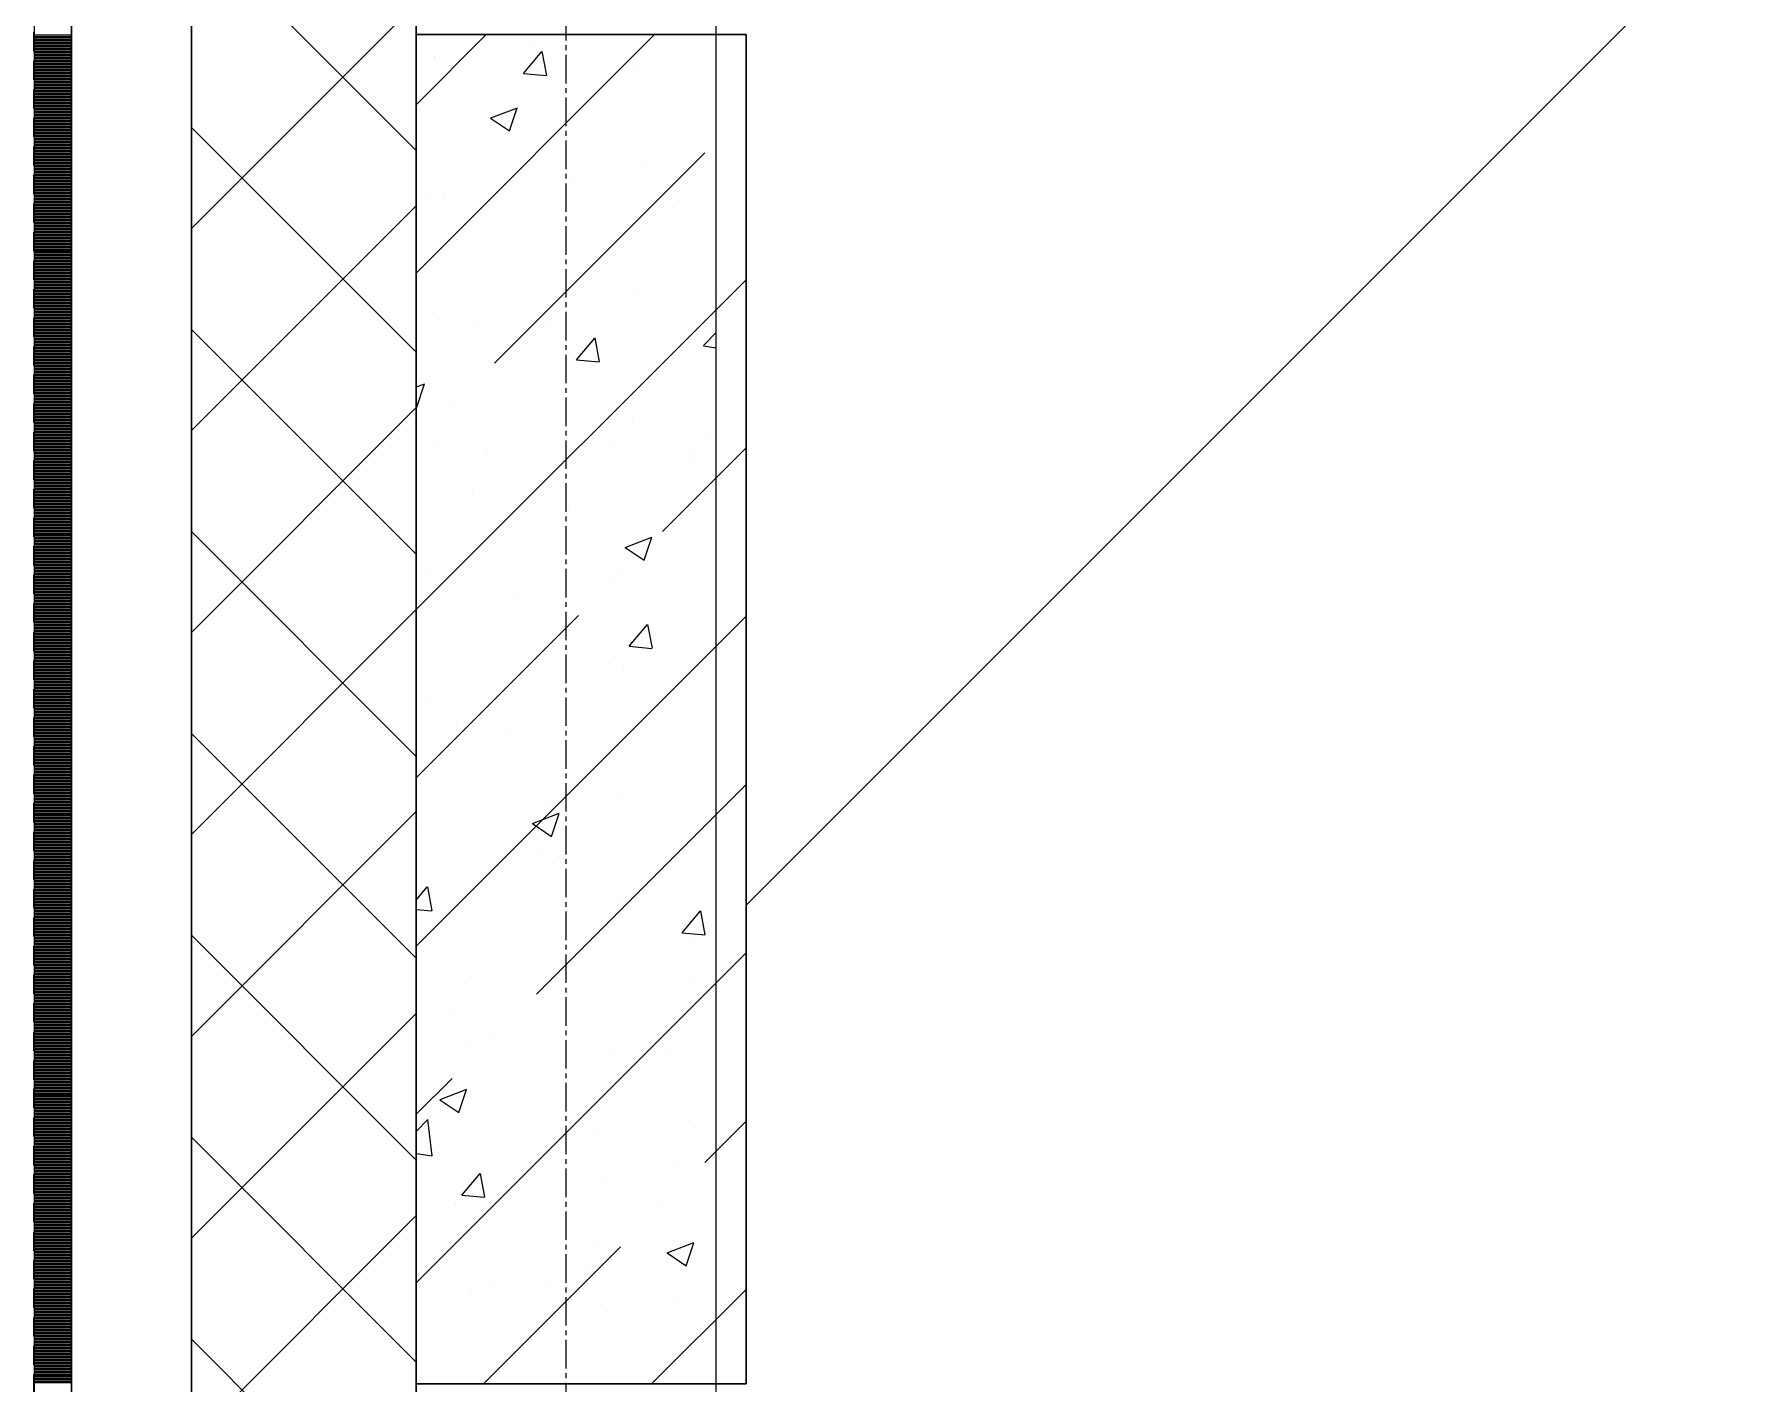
# Model space of a CAD drawing. Header units: millimetres. Extents: x 538266 to 1167394, y 114608 to 637157.
# Drawn here: x 828883 to 830018, y 181113 to 182014 of the extents above; entities that cross this region are included whole.
import ezdxf
from ezdxf.enums import TextEntityAlignment as Align

# ---------------------------------------------------------------- set-up
doc = ezdxf.new("R2010")
doc.units = ezdxf.units.MM
for name, pattern in [('CENTER2', [28.575, 19.05, -3.175, 3.175, -3.175]), ('DASHED', [19.05, 12.7, -6.35]), ('HIDDEN2', [4.7625, 3.175, -1.5875])]:
    doc.linetypes.add(name, pattern=pattern)
doc.layers.get('Defpoints').update_dxf_attribs({"color": 140})
doc.layers.add('АР_Делит', color=120, linetype='Continuous', lineweight=0, plot=False)
for name, color, linetype, lineweight in [('АР_Колонны', 70, 'Continuous', 30), ('АР_Стены ЖБ', 7, 'Continuous', 35), ('АР_Стены ПЕНОблок', 52, 'Continuous', 20), ('АР_Тонкая', 254, 'Continuous', 5), ('АР_Утеплитель', 31, 'Continuous', 0), ('АР_Штриховка', 8, 'Continuous', 0)]:
    doc.layers.add(name, color=color, linetype=linetype, lineweight=lineweight)
doc.layers.add('РД_Оси_100', color=7, linetype='Continuous', lineweight=0, true_color=0x525252)
doc.layers.add('ФВ-5', color=7, linetype='Continuous')
doc.styles.add('style1', font='ARIALN.TTF')

# ---------------------------------------------------------------- blocks, each defined once
blk = doc.blocks.new('2_этаж')
at = {"layer": 'АР_Колонны', "color": 18, "linetype": 'HIDDEN2', "lineweight": 25, "true_color": 0x000000}
for p, q in [((672773.6, 182013.2), (672993.6, 182013.2)), ((672773.6, 181113.2), (672773.6, 182013.2)), ((672993.6, 182013.2), (672993.6, 181113.2)), ((672993.6, 181113.2), (672773.6, 181113.2))]:
    blk.add_line(p, q, dxfattribs=at)
at = {"layer": 'АР_Колонны', "color": 18, "linetype": 'Continuous', "lineweight": 15, "true_color": 0x000000}
for p, q in [((672993.6, 182013.2), (672773.6, 182013.2)), ((672773.6, 182013.2), (672773.6, 181113.2)), ((672993.6, 182013.2), (672773.6, 182013.2)), ((672773.6, 182013.2), (672773.6, 181113.2)), ((672993.6, 181113.2), (672993.6, 182013.2)), ((672993.6, 181113.2), (672993.6, 182013.2)), ((672773.6, 181113.2), (672993.6, 181113.2)), ((672773.6, 181113.2), (672993.6, 181113.2))]:
    blk.add_line(p, q, dxfattribs=at)
at = {"layer": 'АР_Стены ЖБ', "color": 18, "linetype": 'Continuous', "lineweight": 30, "true_color": 0x000000}
for p, q in [((672993.6, 182013.2), (672773.6, 182013.2)), ((672773.6, 182013.2), (672773.6, 181113.2)), ((672993.6, 181113.2), (672993.6, 182013.2)), ((672773.6, 181113.2), (672993.6, 181113.2))]:
    blk.add_line(p, q, dxfattribs=at)
at = {"layer": 'АР_Стены ПЕНОблок', "color": 18, "linetype": 'Continuous', "lineweight": 20, "true_color": 0x000000}
for p, q in [((672773.6, 213213.2), (672773.6, 137013.2)), ((672973.6, 137013.2), (672973.6, 213213.2))]:
    blk.add_line(p, q, dxfattribs=at)
at = {"layer": 'АР_Тонкая', "color": 18, "linetype": 'Continuous', "lineweight": 5, "true_color": 0x000000}
for p, q in [((672518.6, 213213.2), (672518.6, 137013.2)), ((672543.6, 213213.2), (672543.6, 137013.2)), ((672543.6, 137013.2), (672543.6, 213213.2)), ((672623.6, 137013.2), (672623.6, 213213.2))]:
    blk.add_line(p, q, dxfattribs=at)
at = {"layer": 'АР_Утеплитель', "color": 18, "linetype": 'Continuous', "lineweight": 0, "true_color": 0x000000}
for p, q in [((672623.6, 213213.2), (672623.6, 137013.2)), ((672773.6, 137013.2), (672773.6, 213213.2))]:
    blk.add_line(p, q, dxfattribs=at)
at = {"layer": 'АР_Штриховка', "color": 18, "linetype": 'Continuous', "lineweight": 0, "true_color": 0x000000}
for p, q in [((672773.6, 181936), (672623.6, 182086)), ((672623.6, 181883.8), (672773.6, 182033.8)), ((672518.6, 182013), (672543.6, 182013)), ((672518.6, 182012), (672543.6, 182012)), ((672518.6, 182011), (672543.6, 182011)), ((672518.6, 182010), (672543.6, 182010)), ((672518.6, 182009), (672543.6, 182009)), ((672518.6, 182008), (672543.6, 182008)), ((672518.6, 182007), (672543.6, 182007)), ((672518.6, 182006), (672543.6, 182006)), ((672849.2, 182006.3), (672849.2, 182006.3)), ((672927.3, 182011.6), (672927.3, 182011.6)), ((672518.6, 182005), (672543.6, 182005)), ((672518.6, 182004), (672543.6, 182004)), ((672518.6, 182003), (672543.6, 182003)), ((672518.6, 182002), (672543.6, 182002)), ((672518.6, 182001), (672543.6, 182001)), ((672518.6, 182000), (672543.6, 182000)), ((672518.6, 181999), (672543.6, 181999)), ((672518.6, 181998), (672543.6, 181998)), ((672518.6, 181997), (672543.6, 181997)), ((672518.6, 181996), (672543.6, 181996)), ((672518.6, 181995), (672543.6, 181995)), ((672785.6, 181998.1), (672785.6, 181998.1)), ((672785.6, 181998), (672785.6, 181998)), ((672845.2, 181987.3), (672857.4, 182001.9)), ((672860.6, 181986), (672857.6, 182001.9)), ((672518.6, 181994), (672543.6, 181994)), ((672518.6, 181993), (672543.6, 181993)), ((672518.6, 181992), (672543.6, 181992)), ((672518.6, 181991), (672543.6, 181991)), ((672518.6, 181990), (672543.6, 181990)), ((672518.6, 181989), (672543.6, 181989)), ((672518.6, 181988), (672543.6, 181988)), ((672518.6, 181987), (672543.6, 181987)), ((672518.6, 181986), (672543.6, 181986)), ((672518.6, 181985), (672543.6, 181985)), ((672518.6, 181984), (672543.6, 181984)), ((672795.4, 181992.5), (672795.4, 181992.5)), ((672845.2, 181987.3), (672860.3, 181986)), ((672921.2, 181992.4), (672921.2, 181992.4)), ((672518.6, 181983), (672543.6, 181983)), ((672518.6, 181982), (672543.6, 181982)), ((672518.6, 181981), (672543.6, 181981)), ((672518.6, 181980), (672543.6, 181980)), ((672518.6, 181979), (672543.6, 181979)), ((672518.6, 181978), (672543.6, 181978)), ((672518.6, 181977), (672543.6, 181977)), ((672518.6, 181976), (672543.6, 181976)), ((672518.6, 181975), (672543.6, 181975)), ((672518.6, 181974), (672543.6, 181974)), ((672518.6, 181973), (672543.6, 181973)), ((672518.6, 181972), (672543.6, 181972)), ((672518.6, 181971), (672543.6, 181971)), ((672518.6, 181970), (672543.6, 181970)), ((672518.6, 181969), (672543.6, 181969)), ((672518.6, 181968), (672543.6, 181968)), ((672518.6, 181967), (672543.6, 181967)), ((672518.6, 181966), (672543.6, 181966)), ((672518.6, 181965), (672543.6, 181965)), ((672518.6, 181964), (672543.6, 181964)), ((672518.6, 181963), (672543.6, 181963)), ((672518.6, 181962), (672543.6, 181962)), ((672518.6, 181961), (672543.6, 181961)), ((672823.2, 181957.7), (672841, 181964.5)), ((672835.8, 181949), (672840.9, 181964.4)), ((672839.2, 181964), (672839.2, 181964)), ((672518.6, 181960), (672543.6, 181960)), ((672518.6, 181959), (672543.6, 181959)), ((672518.6, 181958), (672543.6, 181958)), ((672518.6, 181957), (672543.6, 181957)), ((672518.6, 181956), (672543.6, 181956)), ((672518.6, 181955), (672543.6, 181955)), ((672518.6, 181954), (672543.6, 181954)), ((672518.6, 181953), (672543.6, 181953)), ((672518.6, 181952), (672543.6, 181952)), ((672518.6, 181951), (672543.6, 181951)), ((672518.6, 181950), (672543.6, 181950)), ((672773.6, 181801.3), (672623.6, 181951.3)), ((672823.1, 181957.5), (672835.8, 181949)), ((672518.6, 181949), (672543.6, 181949)), ((672518.6, 181948), (672543.6, 181948)), ((672518.6, 181947), (672543.6, 181947)), ((672518.6, 181946), (672543.6, 181946)), ((672518.6, 181945), (672543.6, 181945)), ((672518.6, 181944), (672543.6, 181944)), ((672518.6, 181943), (672543.6, 181943)), ((672518.6, 181942), (672543.6, 181942)), ((672518.6, 181941), (672543.6, 181941)), ((672518.6, 181940), (672543.6, 181940)), ((672518.6, 181939), (672543.6, 181939)), ((672518.6, 181938), (672543.6, 181938)), ((672518.6, 181937), (672543.6, 181937)), ((672518.6, 181936), (672543.6, 181936)), ((672518.6, 181935), (672543.6, 181935)), ((672518.6, 181934), (672543.6, 181934)), ((672518.6, 181933), (672543.6, 181933)), ((672518.6, 181932), (672543.6, 181932)), ((672518.6, 181931), (672543.6, 181931)), ((672518.6, 181930), (672543.6, 181930)), ((672518.6, 181929), (672543.6, 181929)), ((672518.6, 181928), (672543.6, 181928)), ((672518.6, 181927), (672543.6, 181927)), ((672924.2, 181927), (672924.2, 181927)), ((672518.6, 181926), (672543.6, 181926)), ((672518.6, 181925), (672543.6, 181925)), ((672518.6, 181924), (672543.6, 181924)), ((672518.6, 181923), (672543.6, 181923)), ((672518.6, 181922), (672543.6, 181922)), ((672518.6, 181921), (672543.6, 181921)), ((672518.6, 181920), (672543.6, 181920)), ((672518.6, 181919), (672543.6, 181919)), ((672518.6, 181918), (672543.6, 181918)), ((672518.6, 181917), (672543.6, 181917)), ((672518.6, 181916), (672543.6, 181916)), ((672518.6, 181915), (672543.6, 181915)), ((672878.6, 181918.8), (672878.6, 181918.8)), ((672518.6, 181914), (672543.6, 181914)), ((672518.6, 181913), (672543.6, 181913)), ((672518.6, 181912), (672543.6, 181912)), ((672518.6, 181911), (672543.6, 181911)), ((672518.6, 181910), (672543.6, 181910)), ((672518.6, 181909), (672543.6, 181909)), ((672518.6, 181908), (672543.6, 181908)), ((672518.6, 181907), (672543.6, 181907)), ((672518.6, 181906), (672543.6, 181906)), ((672518.6, 181905), (672543.6, 181905)), ((672518.6, 181904), (672543.6, 181904)), ((672782.4, 181906.2), (672782.4, 181906.2)), ((672792.3, 181908), (672792.3, 181908)), ((672518.6, 181903), (672543.6, 181903)), ((672518.6, 181902), (672543.6, 181902)), ((672518.6, 181901), (672543.6, 181901)), ((672518.6, 181900), (672543.6, 181900)), ((672518.6, 181899), (672543.6, 181899)), ((672518.6, 181898), (672543.6, 181898)), ((672518.6, 181897), (672543.6, 181897)), ((672518.6, 181896), (672543.6, 181896)), ((672518.6, 181895), (672543.6, 181895)), ((672518.6, 181894), (672543.6, 181894)), ((672518.6, 181893), (672543.6, 181893)), ((672623.6, 181749.1), (672773.6, 181899.1)), ((672949.2, 181902.3), (672949.2, 181902.3)), ((672518.6, 181892), (672543.6, 181892)), ((672518.6, 181891), (672543.6, 181891)), ((672518.6, 181890), (672543.6, 181890)), ((672518.6, 181889), (672543.6, 181889)), ((672518.6, 181888), (672543.6, 181888)), ((672518.6, 181887), (672543.6, 181887)), ((672518.6, 181886), (672543.6, 181886)), ((672518.6, 181885), (672543.6, 181885)), ((672518.6, 181884), (672543.6, 181884)), ((672518.6, 181883), (672543.6, 181883)), ((672518.6, 181882), (672543.6, 181882)), ((672518.6, 181881), (672543.6, 181881)), ((672518.6, 181880), (672543.6, 181880)), ((672518.6, 181879), (672543.6, 181879)), ((672518.6, 181878), (672543.6, 181878)), ((672518.6, 181877), (672543.6, 181877)), ((672518.6, 181876), (672543.6, 181876)), ((672518.6, 181875), (672543.6, 181875)), ((672518.6, 181874), (672543.6, 181874)), ((672518.6, 181873), (672543.6, 181873)), ((672518.6, 181872), (672543.6, 181872)), ((672518.6, 181871), (672543.6, 181871)), ((672518.6, 181870), (672543.6, 181870)), ((672801.1, 181876.8), (672801.1, 181876.8)), ((672518.6, 181869), (672543.6, 181869)), ((672518.6, 181868), (672543.6, 181868)), ((672518.6, 181867), (672543.6, 181867)), ((672518.6, 181866), (672543.6, 181866)), ((672518.6, 181865), (672543.6, 181865)), ((672518.6, 181864), (672543.6, 181864)), ((672518.6, 181863), (672543.6, 181863)), ((672518.6, 181862), (672543.6, 181862)), ((672518.6, 181861), (672543.6, 181861)), ((672518.6, 181860), (672543.6, 181860)), ((672518.6, 181859), (672543.6, 181859)), ((672870.7, 181863.2), (672870.7, 181863.2)), ((672518.6, 181858), (672543.6, 181858)), ((672518.6, 181857), (672543.6, 181857)), ((672518.6, 181856), (672543.6, 181856)), ((672518.6, 181855), (672543.6, 181855)), ((672518.6, 181854), (672543.6, 181854)), ((672518.6, 181853), (672543.6, 181853)), ((672518.6, 181852), (672543.6, 181852)), ((672518.6, 181851), (672543.6, 181851)), ((672518.6, 181850), (672543.6, 181850)), ((672518.6, 181849), (672543.6, 181849)), ((672518.6, 181848), (672543.6, 181848)), ((672518.6, 181847), (672543.6, 181847)), ((672518.6, 181846), (672543.6, 181846)), ((672518.6, 181845), (672543.6, 181845)), ((672518.6, 181844), (672543.6, 181844)), ((672518.6, 181843), (672543.6, 181843)), ((672518.6, 181842), (672543.6, 181842)), ((672518.6, 181841), (672543.6, 181841)), ((672518.6, 181840), (672543.6, 181840)), ((672518.6, 181839), (672543.6, 181839)), ((672518.6, 181838), (672543.6, 181838)), ((672518.6, 181837), (672543.6, 181837)), ((672518.6, 181836), (672543.6, 181836)), ((672921.1, 181842.5), (672921.1, 181842.5)), ((672972.2, 181839.8), (672972.2, 181839.8)), ((672518.6, 181835), (672543.6, 181835)), ((672518.6, 181834), (672543.6, 181834)), ((672518.6, 181833), (672543.6, 181833)), ((672518.6, 181832), (672543.6, 181832)), ((672518.6, 181831), (672543.6, 181831)), ((672518.6, 181830), (672543.6, 181830)), ((672518.6, 181829), (672543.6, 181829)), ((672518.6, 181828), (672543.6, 181828)), ((672518.6, 181827), (672543.6, 181827)), ((672518.6, 181826), (672543.6, 181826)), ((672518.6, 181825), (672543.6, 181825)), ((672518.6, 181824), (672543.6, 181824)), ((672518.6, 181823), (672543.6, 181823)), ((672518.6, 181822), (672543.6, 181822)), ((672518.6, 181821), (672543.6, 181821)), ((672518.6, 181820), (672543.6, 181820)), ((672518.6, 181819), (672543.6, 181819)), ((672518.6, 181818), (672543.6, 181818)), ((672518.6, 181817), (672543.6, 181817)), ((672518.6, 181816), (672543.6, 181816)), ((672518.6, 181815), (672543.6, 181815)), ((672518.6, 181814), (672543.6, 181814)), ((672518.6, 181813), (672543.6, 181813)), ((672773.6, 181666.6), (672623.6, 181816.6)), ((672789.2, 181823.4), (672789.2, 181823.4)), ((672811.8, 181818.6), (672811.8, 181818.6)), ((672861.9, 181821.1), (672861.9, 181821.1)), ((672965.2, 181805.8), (672973.6, 181814.5)), ((672518.6, 181812), (672543.6, 181812)), ((672518.6, 181811), (672543.6, 181811)), ((672518.6, 181810), (672543.6, 181810)), ((672518.6, 181809), (672543.6, 181809)), ((672518.6, 181808), (672543.6, 181808)), ((672518.6, 181807), (672543.6, 181807)), ((672518.6, 181806), (672543.6, 181806)), ((672518.6, 181805), (672543.6, 181805)), ((672518.6, 181804), (672543.6, 181804)), ((672518.6, 181803), (672543.6, 181803)), ((672518.6, 181802), (672543.6, 181802)), ((672880.4, 181796.2), (672892.6, 181810.8)), ((672895.8, 181794.9), (672892.9, 181810.9)), ((672965.3, 181805.7), (672973.6, 181804.4)), ((672518.6, 181801), (672543.6, 181801)), ((672518.6, 181800), (672543.6, 181800)), ((672518.6, 181799), (672543.6, 181799)), ((672518.6, 181798), (672543.6, 181798)), ((672518.6, 181797), (672543.6, 181797)), ((672518.6, 181796), (672543.6, 181796)), ((672518.6, 181795), (672543.6, 181795)), ((672518.6, 181794), (672543.6, 181794)), ((672518.6, 181793), (672543.6, 181793)), ((672518.6, 181792), (672543.6, 181792)), ((672518.6, 181791), (672543.6, 181791)), ((672880.4, 181796.2), (672895.6, 181794.9)), ((672518.6, 181790), (672543.6, 181790)), ((672518.6, 181789), (672543.6, 181789)), ((672518.6, 181788), (672543.6, 181788)), ((672518.6, 181787), (672543.6, 181787)), ((672518.6, 181786), (672543.6, 181786)), ((672518.6, 181785), (672543.6, 181785)), ((672518.6, 181784), (672543.6, 181784)), ((672518.6, 181783), (672543.6, 181783)), ((672518.6, 181782), (672543.6, 181782)), ((672518.6, 181781), (672543.6, 181781)), ((672518.6, 181780), (672543.6, 181780)), ((672518.6, 181779), (672543.6, 181779)), ((672773.6, 181778.2), (672779.2, 181780.3)), ((672774, 181764.8), (672779.1, 181780.2)), ((672518.6, 181778), (672543.6, 181778)), ((672518.6, 181777), (672543.6, 181777)), ((672518.6, 181776), (672543.6, 181776)), ((672518.6, 181775), (672543.6, 181775)), ((672518.6, 181774), (672543.6, 181774)), ((672518.6, 181773), (672543.6, 181773)), ((672518.6, 181772), (672543.6, 181772)), ((672518.6, 181771), (672543.6, 181771)), ((672518.6, 181770), (672543.6, 181770)), ((672518.6, 181769), (672543.6, 181769)), ((672518.6, 181768), (672543.6, 181768)), ((672518.6, 181767), (672543.6, 181767)), ((672518.6, 181766), (672543.6, 181766)), ((672518.6, 181765), (672543.6, 181765)), ((672518.6, 181764), (672543.6, 181764)), ((672518.6, 181763), (672543.6, 181763)), ((672518.6, 181762), (672543.6, 181762)), ((672518.6, 181761), (672543.6, 181761)), ((672518.6, 181760), (672543.6, 181760)), ((672518.6, 181759), (672543.6, 181759)), ((672518.6, 181758), (672543.6, 181758)), ((672518.6, 181757), (672543.6, 181757)), ((672623.6, 181614.4), (672773.6, 181764.4)), ((672773.6, 181765.1), (672774, 181764.8)), ((672918.1, 181757.9), (672918.1, 181757.9)), ((672518.6, 181756), (672543.6, 181756)), ((672518.6, 181755), (672543.6, 181755)), ((672518.6, 181754), (672543.6, 181754)), ((672518.6, 181753), (672543.6, 181753)), ((672518.6, 181752), (672543.6, 181752)), ((672518.6, 181751), (672543.6, 181751)), ((672518.6, 181750), (672543.6, 181750)), ((672518.6, 181749), (672543.6, 181749)), ((672518.6, 181748), (672543.6, 181748)), ((672518.6, 181747), (672543.6, 181747)), ((672518.6, 181746), (672543.6, 181746)), ((672518.6, 181745), (672543.6, 181745)), ((672969, 181748), (672969, 181748)), ((672518.6, 181744), (672543.6, 181744)), ((672518.6, 181743), (672543.6, 181743)), ((672518.6, 181742), (672543.6, 181742)), ((672518.6, 181741), (672543.6, 181741)), ((672518.6, 181740), (672543.6, 181740)), ((672518.6, 181739), (672543.6, 181739)), ((672518.6, 181738), (672543.6, 181738)), ((672518.6, 181737), (672543.6, 181737)), ((672518.6, 181736), (672543.6, 181736)), ((672518.6, 181735), (672543.6, 181735)), ((672518.6, 181734), (672543.6, 181734)), ((672786.1, 181738.9), (672786.1, 181738.9)), ((672821.2, 181733.5), (672821.2, 181733.5)), ((672905.4, 181739.6), (672905.4, 181739.6)), ((672518.6, 181733), (672543.6, 181733)), ((672518.6, 181732), (672543.6, 181732)), ((672518.6, 181731), (672543.6, 181731)), ((672518.6, 181730), (672543.6, 181730)), ((672518.6, 181729), (672543.6, 181729)), ((672518.6, 181728), (672543.6, 181728)), ((672518.6, 181727), (672543.6, 181727)), ((672518.6, 181726), (672543.6, 181726)), ((672518.6, 181725), (672543.6, 181725)), ((672518.6, 181724), (672543.6, 181724)), ((672518.6, 181723), (672543.6, 181723)), ((672956.8, 181727.7), (672956.8, 181727.7)), ((672958.9, 181732.2), (672958.9, 181732.2)), ((672518.6, 181722), (672543.6, 181722)), ((672518.6, 181721), (672543.6, 181721)), ((672518.6, 181720), (672543.6, 181720)), ((672518.6, 181719), (672543.6, 181719)), ((672518.6, 181718), (672543.6, 181718)), ((672518.6, 181717), (672543.6, 181717)), ((672518.6, 181716), (672543.6, 181716)), ((672518.6, 181715), (672543.6, 181715)), ((672518.6, 181714), (672543.6, 181714)), ((672518.6, 181713), (672543.6, 181713)), ((672518.6, 181712), (672543.6, 181712)), ((672518.6, 181711), (672543.6, 181711)), ((672518.6, 181710), (672543.6, 181710)), ((672518.6, 181709), (672543.6, 181709)), ((672518.6, 181708), (672543.6, 181708)), ((672518.6, 181707), (672543.6, 181707)), ((672518.6, 181706), (672543.6, 181706)), ((672518.6, 181705), (672543.6, 181705)), ((672518.6, 181704), (672543.6, 181704)), ((672518.6, 181703), (672543.6, 181703)), ((672518.6, 181702), (672543.6, 181702)), ((672518.6, 181701), (672543.6, 181701)), ((672518.6, 181700), (672543.6, 181700)), ((672810.8, 181706.7), (672810.8, 181706.7)), ((672518.6, 181699), (672543.6, 181699)), ((672518.6, 181698), (672543.6, 181698)), ((672518.6, 181697), (672543.6, 181697)), ((672518.6, 181696), (672543.6, 181696)), ((672518.6, 181695), (672543.6, 181695)), ((672518.6, 181694), (672543.6, 181694)), ((672518.6, 181693), (672543.6, 181693)), ((672518.6, 181692), (672543.6, 181692)), ((672518.6, 181691), (672543.6, 181691)), ((672518.6, 181690), (672543.6, 181690)), ((672518.6, 181689), (672543.6, 181689)), ((672518.6, 181688), (672543.6, 181688)), ((672874.8, 181699.3), (672874.8, 181699.3)), ((672518.6, 181687), (672543.6, 181687)), ((672518.6, 181686), (672543.6, 181686)), ((672518.6, 181685), (672543.6, 181685)), ((672518.6, 181684), (672543.6, 181684)), ((672518.6, 181683), (672543.6, 181683)), ((672518.6, 181682), (672543.6, 181682)), ((672518.6, 181681), (672543.6, 181681)), ((672518.6, 181680), (672543.6, 181680)), ((672518.6, 181679), (672543.6, 181679)), ((672518.6, 181678), (672543.6, 181678)), ((672518.6, 181677), (672543.6, 181677)), ((672773.6, 181531.8), (672623.6, 181681.8)), ((672913, 181671.2), (672930.8, 181678.1)), ((672925.6, 181662.6), (672930.7, 181677.9)), ((672518.6, 181676), (672543.6, 181676)), ((672518.6, 181675), (672543.6, 181675)), ((672518.6, 181674), (672543.6, 181674)), ((672518.6, 181673), (672543.6, 181673)), ((672518.6, 181672), (672543.6, 181672)), ((672518.6, 181671), (672543.6, 181671)), ((672518.6, 181670), (672543.6, 181670)), ((672518.6, 181669), (672543.6, 181669)), ((672518.6, 181668), (672543.6, 181668)), ((672518.6, 181667), (672543.6, 181667)), ((672518.6, 181666), (672543.6, 181666)), ((672912.9, 181671.1), (672925.6, 181662.6)), ((672915, 181673.4), (672915, 181673.4)), ((672518.6, 181665), (672543.6, 181665)), ((672518.6, 181664), (672543.6, 181664)), ((672518.6, 181663), (672543.6, 181663)), ((672518.6, 181662), (672543.6, 181662)), ((672518.6, 181661), (672543.6, 181661)), ((672518.6, 181660), (672543.6, 181660)), ((672518.6, 181659), (672543.6, 181659)), ((672518.6, 181658), (672543.6, 181658)), ((672518.6, 181657), (672543.6, 181657)), ((672518.6, 181656), (672543.6, 181656)), ((672518.6, 181655), (672543.6, 181655)), ((672518.6, 181654), (672543.6, 181654)), ((672783, 181654.3), (672783, 181654.3)), ((672518.6, 181653), (672543.6, 181653)), ((672518.6, 181652), (672543.6, 181652)), ((672518.6, 181651), (672543.6, 181651)), ((672518.6, 181650), (672543.6, 181650)), ((672518.6, 181649), (672543.6, 181649)), ((672518.6, 181648), (672543.6, 181648)), ((672518.6, 181647), (672543.6, 181647)), ((672518.6, 181646), (672543.6, 181646)), ((672518.6, 181645), (672543.6, 181645)), ((672518.6, 181644), (672543.6, 181644)), ((672518.6, 181643), (672543.6, 181643)), ((672902.2, 181647.8), (672902.2, 181647.8)), ((672518.6, 181642), (672543.6, 181642)), ((672518.6, 181641), (672543.6, 181641)), ((672518.6, 181640), (672543.6, 181640)), ((672518.6, 181639), (672543.6, 181639)), ((672518.6, 181638), (672543.6, 181638)), ((672518.6, 181637), (672543.6, 181637)), ((672518.6, 181636), (672543.6, 181636)), ((672518.6, 181635), (672543.6, 181635)), ((672518.6, 181634), (672543.6, 181634)), ((672518.6, 181633), (672543.6, 181633)), ((672518.6, 181632), (672543.6, 181632)), ((672838.6, 181639.4), (672838.6, 181639.4)), ((672518.6, 181631), (672543.6, 181631)), ((672518.6, 181630), (672543.6, 181630)), ((672518.6, 181629), (672543.6, 181629)), ((672518.6, 181628), (672543.6, 181628)), ((672518.6, 181627), (672543.6, 181627)), ((672518.6, 181626), (672543.6, 181626)), ((672518.6, 181625), (672543.6, 181625)), ((672518.6, 181624), (672543.6, 181624)), ((672518.6, 181623), (672543.6, 181623)), ((672518.6, 181622), (672543.6, 181622)), ((672518.6, 181621), (672543.6, 181621)), ((672518.6, 181620), (672543.6, 181620)), ((672623.6, 181479.7), (672773.6, 181629.7)), ((672518.6, 181619), (672543.6, 181619)), ((672518.6, 181618), (672543.6, 181618)), ((672518.6, 181617), (672543.6, 181617)), ((672518.6, 181616), (672543.6, 181616)), ((672518.6, 181615), (672543.6, 181615)), ((672518.6, 181614), (672543.6, 181614)), ((672518.6, 181613), (672543.6, 181613)), ((672518.6, 181612), (672543.6, 181612)), ((672518.6, 181611), (672543.6, 181611)), ((672518.6, 181610), (672543.6, 181610)), ((672518.6, 181609), (672543.6, 181609)), ((672915.6, 181605.2), (672927.9, 181619.8)), ((672931.1, 181603.9), (672928.1, 181619.8)), ((672518.6, 181608), (672543.6, 181608)), ((672518.6, 181607), (672543.6, 181607)), ((672518.6, 181606), (672543.6, 181606)), ((672518.6, 181605), (672543.6, 181605)), ((672518.6, 181604), (672543.6, 181604)), ((672518.6, 181603), (672543.6, 181603)), ((672518.6, 181602), (672543.6, 181602)), ((672518.6, 181601), (672543.6, 181601)), ((672518.6, 181600), (672543.6, 181600)), ((672518.6, 181599), (672543.6, 181599)), ((672518.6, 181598), (672543.6, 181598)), ((672906.3, 181598.6), (672906.3, 181598.6)), ((672915.6, 181605.2), (672930.8, 181603.8)), ((672518.6, 181597), (672543.6, 181597)), ((672518.6, 181596), (672543.6, 181596)), ((672518.6, 181595), (672543.6, 181595)), ((672518.6, 181594), (672543.6, 181594)), ((672518.6, 181593), (672543.6, 181593)), ((672518.6, 181592), (672543.6, 181592)), ((672518.6, 181591), (672543.6, 181591)), ((672518.6, 181590), (672543.6, 181590)), ((672518.6, 181589), (672543.6, 181589)), ((672518.6, 181588), (672543.6, 181588)), ((672518.6, 181587), (672543.6, 181587)), ((672518.6, 181586), (672543.6, 181586)), ((672911.9, 181588.8), (672911.9, 181588.8)), ((672518.6, 181585), (672543.6, 181585)), ((672518.6, 181584), (672543.6, 181584)), ((672518.6, 181583), (672543.6, 181583)), ((672518.6, 181582), (672543.6, 181582)), ((672518.6, 181581), (672543.6, 181581)), ((672518.6, 181580), (672543.6, 181580)), ((672518.6, 181579), (672543.6, 181579)), ((672518.6, 181578), (672543.6, 181578)), ((672518.6, 181577), (672543.6, 181577)), ((672518.6, 181576), (672543.6, 181576)), ((672518.6, 181575), (672543.6, 181575)), ((672948.4, 181580.6), (672948.4, 181580.6)), ((672518.6, 181574), (672543.6, 181574)), ((672518.6, 181573), (672543.6, 181573)), ((672518.6, 181572), (672543.6, 181572)), ((672518.6, 181571), (672543.6, 181571)), ((672518.6, 181570), (672543.6, 181570)), ((672518.6, 181569), (672543.6, 181569)), ((672518.6, 181568), (672543.6, 181568)), ((672518.6, 181567), (672543.6, 181567)), ((672518.6, 181566), (672543.6, 181566)), ((672518.6, 181565), (672543.6, 181565)), ((672518.6, 181564), (672543.6, 181564)), ((672779.9, 181569.8), (672779.9, 181569.8)), ((672518.6, 181563), (672543.6, 181563)), ((672518.6, 181562), (672543.6, 181562)), ((672518.6, 181561), (672543.6, 181561)), ((672518.6, 181560), (672543.6, 181560)), ((672518.6, 181559), (672543.6, 181559)), ((672518.6, 181558), (672543.6, 181558)), ((672518.6, 181557), (672543.6, 181557)), ((672518.6, 181556), (672543.6, 181556)), ((672518.6, 181555), (672543.6, 181555)), ((672518.6, 181554), (672543.6, 181554)), ((672518.6, 181553), (672543.6, 181553)), ((672518.6, 181552), (672543.6, 181552)), ((672800.3, 181555.2), (672800.3, 181555.2)), ((672931.5, 181560.3), (672931.5, 181560.3)), ((672518.6, 181551), (672543.6, 181551)), ((672518.6, 181550), (672543.6, 181550)), ((672518.6, 181549), (672543.6, 181549)), ((672518.6, 181548), (672543.6, 181548)), ((672518.6, 181547), (672543.6, 181547)), ((672518.6, 181546), (672543.6, 181546)), ((672518.6, 181545), (672543.6, 181545)), ((672518.6, 181544), (672543.6, 181544)), ((672518.6, 181543), (672543.6, 181543)), ((672518.6, 181542), (672543.6, 181542)), ((672518.6, 181541), (672543.6, 181541)), ((672773.6, 181397.1), (672623.6, 181547.1)), ((672835.3, 181547.6), (672835.3, 181547.6)), ((672518.6, 181540), (672543.6, 181540)), ((672518.6, 181539), (672543.6, 181539)), ((672518.6, 181538), (672543.6, 181538)), ((672518.6, 181537), (672543.6, 181537)), ((672518.6, 181536), (672543.6, 181536)), ((672518.6, 181535), (672543.6, 181535)), ((672518.6, 181534), (672543.6, 181534)), ((672518.6, 181533), (672543.6, 181533)), ((672518.6, 181532), (672543.6, 181532)), ((672518.6, 181531), (672543.6, 181531)), ((672518.6, 181530), (672543.6, 181530)), ((672518.6, 181529), (672543.6, 181529)), ((672518.6, 181528), (672543.6, 181528)), ((672518.6, 181527), (672543.6, 181527)), ((672518.6, 181526), (672543.6, 181526)), ((672518.6, 181525), (672543.6, 181525)), ((672518.6, 181524), (672543.6, 181524)), ((672518.6, 181523), (672543.6, 181523)), ((672518.6, 181522), (672543.6, 181522)), ((672518.6, 181521), (672543.6, 181521)), ((672518.6, 181520), (672543.6, 181520)), ((672518.6, 181519), (672543.6, 181519)), ((672518.6, 181518), (672543.6, 181518)), ((672518.6, 181517), (672543.6, 181517)), ((672518.6, 181516), (672543.6, 181516)), ((672518.6, 181515), (672543.6, 181515)), ((672518.6, 181514), (672543.6, 181514)), ((672518.6, 181513), (672543.6, 181513)), ((672518.6, 181512), (672543.6, 181512)), ((672518.6, 181511), (672543.6, 181511)), ((672518.6, 181510), (672543.6, 181510)), ((672518.6, 181509), (672543.6, 181509)), ((672518.6, 181508), (672543.6, 181508)), ((672518.6, 181507), (672543.6, 181507)), ((672518.6, 181506), (672543.6, 181506)), ((672518.6, 181505), (672543.6, 181505)), ((672518.6, 181504), (672543.6, 181504)), ((672518.6, 181503), (672543.6, 181503)), ((672518.6, 181502), (672543.6, 181502)), ((672518.6, 181501), (672543.6, 181501)), ((672518.6, 181500), (672543.6, 181500)), ((672518.6, 181499), (672543.6, 181499)), ((672518.6, 181498), (672543.6, 181498)), ((672518.6, 181497), (672543.6, 181497)), ((672518.6, 181496), (672543.6, 181496)), ((672861.2, 181499.4), (672861.2, 181499.4)), ((672908.8, 181504.2), (672908.8, 181504.2)), ((672518.6, 181495), (672543.6, 181495)), ((672518.6, 181494), (672543.6, 181494)), ((672518.6, 181493), (672543.6, 181493)), ((672518.6, 181492), (672543.6, 181492)), ((672518.6, 181491), (672543.6, 181491)), ((672518.6, 181490), (672543.6, 181490)), ((672518.6, 181489), (672543.6, 181489)), ((672518.6, 181488), (672543.6, 181488)), ((672518.6, 181487), (672543.6, 181487)), ((672518.6, 181486), (672543.6, 181486)), ((672518.6, 181485), (672543.6, 181485)), ((672518.6, 181484), (672543.6, 181484)), ((672623.6, 181345), (672773.6, 181495)), ((672776.9, 181485.2), (672776.9, 181485.2)), ((672851.1, 181486.9), (672863.8, 181478.4)), ((672851.2, 181487.1), (672869, 181493.9)), ((672863.8, 181478.4), (672868.9, 181493.7)), ((672518.6, 181483), (672543.6, 181483)), ((672518.6, 181482), (672543.6, 181482)), ((672518.6, 181481), (672543.6, 181481)), ((672518.6, 181480), (672543.6, 181480)), ((672518.6, 181479), (672543.6, 181479)), ((672518.6, 181478), (672543.6, 181478)), ((672518.6, 181477), (672543.6, 181477)), ((672518.6, 181476), (672543.6, 181476)), ((672518.6, 181475), (672543.6, 181475)), ((672518.6, 181474), (672543.6, 181474)), ((672518.6, 181473), (672543.6, 181473)), ((672518.6, 181472), (672543.6, 181472)), ((672518.6, 181471), (672543.6, 181471)), ((672518.6, 181470), (672543.6, 181470)), ((672518.6, 181469), (672543.6, 181469)), ((672518.6, 181468), (672543.6, 181468)), ((672518.6, 181467), (672543.6, 181467)), ((672518.6, 181466), (672543.6, 181466)), ((672518.6, 181465), (672543.6, 181465)), ((672518.6, 181464), (672543.6, 181464)), ((672518.6, 181463), (672543.6, 181463)), ((672518.6, 181462), (672543.6, 181462)), ((672856.8, 181468.8), (672856.8, 181468.8)), ((672518.6, 181461), (672543.6, 181461)), ((672518.6, 181460), (672543.6, 181460)), ((672518.6, 181459), (672543.6, 181459)), ((672518.6, 181458), (672543.6, 181458)), ((672518.6, 181457), (672543.6, 181457)), ((672518.6, 181456), (672543.6, 181456)), ((672518.6, 181455), (672543.6, 181455)), ((672518.6, 181454), (672543.6, 181454)), ((672518.6, 181453), (672543.6, 181453)), ((672518.6, 181452), (672543.6, 181452)), ((672518.6, 181451), (672543.6, 181451)), ((672518.6, 181450), (672543.6, 181450)), ((672864.7, 181460.1), (672864.7, 181460.1)), ((672518.6, 181449), (672543.6, 181449)), ((672518.6, 181448), (672543.6, 181448)), ((672518.6, 181447), (672543.6, 181447)), ((672518.6, 181446), (672543.6, 181446)), ((672518.6, 181445), (672543.6, 181445)), ((672518.6, 181444), (672543.6, 181444)), ((672518.6, 181443), (672543.6, 181443)), ((672518.6, 181442), (672543.6, 181442)), ((672518.6, 181441), (672543.6, 181441)), ((672518.6, 181440), (672543.6, 181440)), ((672518.6, 181439), (672543.6, 181439)), ((672773.6, 181435.9), (672780.9, 181444.7)), ((672774.8, 181440.4), (672774.8, 181440.4)), ((672784.1, 181428.8), (672781.2, 181444.7)), ((672518.6, 181438), (672543.6, 181438)), ((672518.6, 181437), (672543.6, 181437)), ((672518.6, 181436), (672543.6, 181436)), ((672518.6, 181435), (672543.6, 181435)), ((672518.6, 181434), (672543.6, 181434)), ((672518.6, 181433), (672543.6, 181433)), ((672518.6, 181432), (672543.6, 181432)), ((672518.6, 181431), (672543.6, 181431)), ((672518.6, 181430), (672543.6, 181430)), ((672518.6, 181429), (672543.6, 181429)), ((672518.6, 181428), (672543.6, 181428)), ((672518.6, 181427), (672543.6, 181427)), ((672773.6, 181429.6), (672783.9, 181428.7)), ((672910.4, 181434.7), (672910.4, 181434.7)), ((672950.9, 181414.1), (672963.1, 181428.7)), ((672966.3, 181412.8), (672963.4, 181428.8)), ((672518.6, 181426), (672543.6, 181426)), ((672518.6, 181425), (672543.6, 181425)), ((672518.6, 181424), (672543.6, 181424)), ((672518.6, 181423), (672543.6, 181423)), ((672518.6, 181422), (672543.6, 181422)), ((672518.6, 181421), (672543.6, 181421)), ((672518.6, 181420), (672543.6, 181420)), ((672518.6, 181419), (672543.6, 181419)), ((672518.6, 181418), (672543.6, 181418)), ((672518.6, 181417), (672543.6, 181417)), ((672518.6, 181416), (672543.6, 181416)), ((672905.7, 181419.7), (672905.7, 181419.7)), ((672518.6, 181415), (672543.6, 181415)), ((672518.6, 181414), (672543.6, 181414)), ((672518.6, 181413), (672543.6, 181413)), ((672518.6, 181412), (672543.6, 181412)), ((672518.6, 181411), (672543.6, 181411)), ((672518.6, 181410), (672543.6, 181410)), ((672518.6, 181409), (672543.6, 181409)), ((672518.6, 181408), (672543.6, 181408)), ((672518.6, 181407), (672543.6, 181407)), ((672518.6, 181406), (672543.6, 181406)), ((672518.6, 181405), (672543.6, 181405)), ((672773.6, 181262.4), (672623.6, 181412.4)), ((672950.9, 181414.1), (672966.1, 181412.8)), ((672958.2, 181410.5), (672958.2, 181410.5)), ((672518.6, 181404), (672543.6, 181404)), ((672518.6, 181403), (672543.6, 181403)), ((672518.6, 181402), (672543.6, 181402)), ((672518.6, 181401), (672543.6, 181401)), ((672518.6, 181400), (672543.6, 181400)), ((672518.6, 181399), (672543.6, 181399)), ((672518.6, 181398), (672543.6, 181398)), ((672518.6, 181397), (672543.6, 181397)), ((672518.6, 181396), (672543.6, 181396)), ((672518.6, 181395), (672543.6, 181395)), ((672518.6, 181394), (672543.6, 181394)), ((672518.6, 181393), (672543.6, 181393)), ((672773.8, 181400.6), (672773.8, 181400.6)), ((672518.6, 181392), (672543.6, 181392)), ((672518.6, 181391), (672543.6, 181391)), ((672518.6, 181390), (672543.6, 181390)), ((672518.6, 181389), (672543.6, 181389)), ((672518.6, 181388), (672543.6, 181388)), ((672518.6, 181387), (672543.6, 181387)), ((672518.6, 181386), (672543.6, 181386)), ((672518.6, 181385), (672543.6, 181385)), ((672518.6, 181384), (672543.6, 181384)), ((672518.6, 181383), (672543.6, 181383)), ((672518.6, 181382), (672543.6, 181382)), ((672810.1, 181385.1), (672810.1, 181385.1)), ((672518.6, 181381), (672543.6, 181381)), ((672518.6, 181380), (672543.6, 181380)), ((672518.6, 181379), (672543.6, 181379)), ((672518.6, 181378), (672543.6, 181378)), ((672518.6, 181377), (672543.6, 181377)), ((672518.6, 181376), (672543.6, 181376)), ((672518.6, 181375), (672543.6, 181375)), ((672518.6, 181374), (672543.6, 181374)), ((672518.6, 181373), (672543.6, 181373)), ((672518.6, 181372), (672543.6, 181372)), ((672518.6, 181371), (672543.6, 181371)), ((672958.3, 181381), (672958.3, 181381)), ((672518.6, 181370), (672543.6, 181370)), ((672518.6, 181369), (672543.6, 181369)), ((672518.6, 181368), (672543.6, 181368)), ((672518.6, 181367), (672543.6, 181367)), ((672518.6, 181366), (672543.6, 181366)), ((672518.6, 181365), (672543.6, 181365)), ((672518.6, 181364), (672543.6, 181364)), ((672518.6, 181363), (672543.6, 181363)), ((672518.6, 181362), (672543.6, 181362)), ((672518.6, 181361), (672543.6, 181361)), ((672518.6, 181360), (672543.6, 181360)), ((672518.6, 181359), (672543.6, 181359)), ((672623.6, 181210.3), (672773.6, 181360.3)), ((672797.9, 181359.9), (672797.9, 181359.9)), ((672518.6, 181358), (672543.6, 181358)), ((672518.6, 181357), (672543.6, 181357)), ((672518.6, 181356), (672543.6, 181356)), ((672518.6, 181355), (672543.6, 181355)), ((672518.6, 181354), (672543.6, 181354)), ((672518.6, 181353), (672543.6, 181353)), ((672518.6, 181352), (672543.6, 181352)), ((672518.6, 181351), (672543.6, 181351)), ((672518.6, 181350), (672543.6, 181350)), ((672518.6, 181349), (672543.6, 181349)), ((672518.6, 181348), (672543.6, 181348)), ((672518.6, 181347), (672543.6, 181347)), ((672518.6, 181346), (672543.6, 181346)), ((672518.6, 181345), (672543.6, 181345)), ((672518.6, 181344), (672543.6, 181344)), ((672518.6, 181343), (672543.6, 181343)), ((672518.6, 181342), (672543.6, 181342)), ((672518.6, 181341), (672543.6, 181341)), ((672518.6, 181340), (672543.6, 181340)), ((672518.6, 181339), (672543.6, 181339)), ((672518.6, 181338), (672543.6, 181338)), ((672518.6, 181337), (672543.6, 181337)), ((672806.3, 181339.7), (672806.3, 181339.7)), ((672518.6, 181336), (672543.6, 181336)), ((672518.6, 181335), (672543.6, 181335)), ((672518.6, 181334), (672543.6, 181334)), ((672518.6, 181333), (672543.6, 181333)), ((672518.6, 181332), (672543.6, 181332)), ((672518.6, 181331), (672543.6, 181331)), ((672518.6, 181330), (672543.6, 181330)), ((672518.6, 181329), (672543.6, 181329)), ((672518.6, 181328), (672543.6, 181328)), ((672518.6, 181327), (672543.6, 181327)), ((672518.6, 181326), (672543.6, 181326)), ((672518.6, 181325), (672543.6, 181325)), ((672902.6, 181335.1), (672902.6, 181335.1)), ((672941.9, 181334), (672941.9, 181334)), ((672518.6, 181324), (672543.6, 181324)), ((672518.6, 181323), (672543.6, 181323)), ((672518.6, 181322), (672543.6, 181322)), ((672518.6, 181321), (672543.6, 181321)), ((672518.6, 181320), (672543.6, 181320)), ((672518.6, 181319), (672543.6, 181319)), ((672518.6, 181318), (672543.6, 181318)), ((672518.6, 181317), (672543.6, 181317)), ((672518.6, 181316), (672543.6, 181316)), ((672518.6, 181315), (672543.6, 181315)), ((672518.6, 181314), (672543.6, 181314)), ((672518.6, 181313), (672543.6, 181313)), ((672518.6, 181312), (672543.6, 181312)), ((672518.6, 181311), (672543.6, 181311)), ((672518.6, 181310), (672543.6, 181310)), ((672518.6, 181309), (672543.6, 181309)), ((672518.6, 181308), (672543.6, 181308)), ((672518.6, 181307), (672543.6, 181307)), ((672518.6, 181306), (672543.6, 181306)), ((672518.6, 181305), (672543.6, 181305)), ((672518.6, 181304), (672543.6, 181304)), ((672518.6, 181303), (672543.6, 181303)), ((672789.3, 181302.7), (672802, 181294.2)), ((672789.4, 181302.9), (672807.2, 181309.7)), ((672802, 181294.2), (672807.1, 181309.5)), ((672518.6, 181302), (672543.6, 181302)), ((672518.6, 181301), (672543.6, 181301)), ((672518.6, 181300), (672543.6, 181300)), ((672518.6, 181299), (672543.6, 181299)), ((672518.6, 181298), (672543.6, 181298)), ((672518.6, 181297), (672543.6, 181297)), ((672518.6, 181296), (672543.6, 181296)), ((672518.6, 181295), (672543.6, 181295)), ((672518.6, 181294), (672543.6, 181294)), ((672518.6, 181293), (672543.6, 181293)), ((672518.6, 181292), (672543.6, 181292)), ((672518.6, 181291), (672543.6, 181291)), ((672518.6, 181290), (672543.6, 181290)), ((672518.6, 181289), (672543.6, 181289)), ((672518.6, 181288), (672543.6, 181288)), ((672518.6, 181287), (672543.6, 181287)), ((672518.6, 181286), (672543.6, 181286)), ((672518.6, 181285), (672543.6, 181285)), ((672518.6, 181284), (672543.6, 181284)), ((672518.6, 181283), (672543.6, 181283)), ((672518.6, 181282), (672543.6, 181282)), ((672518.6, 181281), (672543.6, 181281)), ((672518.6, 181280), (672543.6, 181280)), ((672773.6, 181281.5), (672781.3, 181289.5)), ((672784.1, 181265.4), (672781.3, 181289.5)), ((672891.5, 181280.8), (672891.5, 181280.8)), ((672955.1, 181289.2), (672955.1, 181289.2)), ((672518.6, 181279), (672543.6, 181279)), ((672518.6, 181278), (672543.6, 181278)), ((672518.6, 181277), (672543.6, 181277)), ((672518.6, 181276), (672543.6, 181276)), ((672518.6, 181275), (672543.6, 181275)), ((672518.6, 181274), (672543.6, 181274)), ((672518.6, 181273), (672543.6, 181273)), ((672518.6, 181272), (672543.6, 181272)), ((672518.6, 181271), (672543.6, 181271)), ((672518.6, 181270), (672543.6, 181270)), ((672518.6, 181269), (672543.6, 181269)), ((672773.6, 181127.7), (672623.6, 181277.7)), ((672518.6, 181268), (672543.6, 181268)), ((672518.6, 181267), (672543.6, 181267)), ((672518.6, 181266), (672543.6, 181266)), ((672518.6, 181265), (672543.6, 181265)), ((672518.6, 181264), (672543.6, 181264)), ((672518.6, 181263), (672543.6, 181263)), ((672518.6, 181262), (672543.6, 181262)), ((672518.6, 181261), (672543.6, 181261)), ((672518.6, 181260), (672543.6, 181260)), ((672518.6, 181259), (672543.6, 181259)), ((672518.6, 181258), (672543.6, 181258)), ((672518.6, 181257), (672543.6, 181257)), ((672773.6, 181266.9), (672784.1, 181265.3)), ((672947.7, 181259), (672947.7, 181259)), ((672518.6, 181256), (672543.6, 181256)), ((672518.6, 181255), (672543.6, 181255)), ((672518.6, 181254), (672543.6, 181254)), ((672518.6, 181253), (672543.6, 181253)), ((672518.6, 181252), (672543.6, 181252)), ((672518.6, 181251), (672543.6, 181251)), ((672518.6, 181250), (672543.6, 181250)), ((672518.6, 181249), (672543.6, 181249)), ((672518.6, 181248), (672543.6, 181248)), ((672518.6, 181247), (672543.6, 181247)), ((672518.6, 181246), (672543.6, 181246)), ((672803.9, 181239), (672816.2, 181253.6)), ((672819.4, 181237.7), (672816.4, 181253.6)), ((672899.5, 181250.6), (672899.5, 181250.6)), ((672518.6, 181245), (672543.6, 181245)), ((672518.6, 181244), (672543.6, 181244)), ((672518.6, 181243), (672543.6, 181243)), ((672518.6, 181242), (672543.6, 181242)), ((672518.6, 181241), (672543.6, 181241)), ((672518.6, 181240), (672543.6, 181240)), ((672518.6, 181239), (672543.6, 181239)), ((672518.6, 181238), (672543.6, 181238)), ((672518.6, 181237), (672543.6, 181237)), ((672518.6, 181236), (672543.6, 181236)), ((672518.6, 181235), (672543.6, 181235)), ((672803.9, 181239), (672819.1, 181237.7)), ((672518.6, 181234), (672543.6, 181234)), ((672518.6, 181233), (672543.6, 181233)), ((672518.6, 181232), (672543.6, 181232)), ((672518.6, 181231), (672543.6, 181231)), ((672518.6, 181230), (672543.6, 181230)), ((672518.6, 181229), (672543.6, 181229)), ((672518.6, 181228), (672543.6, 181228)), ((672518.6, 181227), (672543.6, 181227)), ((672518.6, 181226), (672543.6, 181226)), ((672518.6, 181225), (672543.6, 181225)), ((672518.6, 181224), (672543.6, 181224)), ((672518.6, 181223), (672543.6, 181223)), ((672623.6, 181075.6), (672773.6, 181225.6)), ((672799.6, 181233.6), (672799.6, 181233.6)), ((672518.6, 181222), (672543.6, 181222)), ((672518.6, 181221), (672543.6, 181221)), ((672518.6, 181220), (672543.6, 181220)), ((672518.6, 181219), (672543.6, 181219)), ((672518.6, 181218), (672543.6, 181218)), ((672518.6, 181217), (672543.6, 181217)), ((672518.6, 181216), (672543.6, 181216)), ((672518.6, 181215), (672543.6, 181215)), ((672518.6, 181214), (672543.6, 181214)), ((672518.6, 181213), (672543.6, 181213)), ((672518.6, 181212), (672543.6, 181212)), ((672518.6, 181211), (672543.6, 181211)), ((672518.6, 181210), (672543.6, 181210)), ((672518.6, 181209), (672543.6, 181209)), ((672518.6, 181208), (672543.6, 181208)), ((672518.6, 181207), (672543.6, 181207)), ((672518.6, 181206), (672543.6, 181206)), ((672518.6, 181205), (672543.6, 181205)), ((672518.6, 181204), (672543.6, 181204)), ((672518.6, 181203), (672543.6, 181203)), ((672518.6, 181202), (672543.6, 181202)), ((672518.6, 181201), (672543.6, 181201)), ((672892.4, 181204.2), (672892.4, 181204.2)), ((672940.9, 181200.5), (672953.6, 181191.9)), ((672941, 181200.6), (672958.8, 181207.4)), ((672953.6, 181191.9), (672958.7, 181207.3)), ((672518.6, 181200), (672543.6, 181200)), ((672518.6, 181199), (672543.6, 181199)), ((672518.6, 181198), (672543.6, 181198)), ((672518.6, 181197), (672543.6, 181197)), ((672518.6, 181196), (672543.6, 181196)), ((672518.6, 181195), (672543.6, 181195)), ((672518.6, 181194), (672543.6, 181194)), ((672518.6, 181193), (672543.6, 181193)), ((672518.6, 181192), (672543.6, 181192)), ((672518.6, 181191), (672543.6, 181191)), ((672518.6, 181190), (672543.6, 181190)), ((672518.6, 181189), (672543.6, 181189)), ((672888.3, 181189), (672888.3, 181189)), ((672518.6, 181188), (672543.6, 181188)), ((672518.6, 181187), (672543.6, 181187)), ((672518.6, 181186), (672543.6, 181186)), ((672518.6, 181185), (672543.6, 181185)), ((672518.6, 181184), (672543.6, 181184)), ((672518.6, 181183), (672543.6, 181183)), ((672518.6, 181182), (672543.6, 181182)), ((672518.6, 181181), (672543.6, 181181)), ((672518.6, 181180), (672543.6, 181180)), ((672518.6, 181179), (672543.6, 181179)), ((672518.6, 181178), (672543.6, 181178)), ((672824.7, 181180.7), (672824.7, 181180.7)), ((672860.4, 181177.8), (672860.4, 181177.8)), ((672518.6, 181177), (672543.6, 181177)), ((672518.6, 181176), (672543.6, 181176)), ((672518.6, 181175), (672543.6, 181175)), ((672518.6, 181174), (672543.6, 181174)), ((672518.6, 181173), (672543.6, 181173)), ((672518.6, 181172), (672543.6, 181172)), ((672518.6, 181171), (672543.6, 181171)), ((672518.6, 181170), (672543.6, 181170)), ((672518.6, 181169), (672543.6, 181169)), ((672518.6, 181168), (672543.6, 181168)), ((672518.6, 181167), (672543.6, 181167)), ((672518.6, 181166), (672543.6, 181166)), ((672810.4, 181175.8), (672810.4, 181175.8)), ((672896.4, 181166), (672896.4, 181166)), ((672946, 181170.1), (672946, 181170.1)), ((672518.6, 181165), (672543.6, 181165)), ((672518.6, 181164), (672543.6, 181164)), ((672518.6, 181163), (672543.6, 181163)), ((672518.6, 181162), (672543.6, 181162)), ((672518.6, 181161), (672543.6, 181161)), ((672518.6, 181160), (672543.6, 181160)), ((672518.6, 181159), (672543.6, 181159)), ((672518.6, 181158), (672543.6, 181158)), ((672518.6, 181157), (672543.6, 181157)), ((672518.6, 181156), (672543.6, 181156)), ((672518.6, 181155), (672543.6, 181155)), ((672518.6, 181154), (672543.6, 181154)), ((672518.6, 181153), (672543.6, 181153)), ((672518.6, 181152), (672543.6, 181152)), ((672518.6, 181151), (672543.6, 181151)), ((672518.6, 181150), (672543.6, 181150)), ((672518.6, 181149), (672543.6, 181149)), ((672518.6, 181148), (672543.6, 181148)), ((672518.6, 181147), (672543.6, 181147)), ((672518.6, 181146), (672543.6, 181146)), ((672518.6, 181145), (672543.6, 181145)), ((672518.6, 181144), (672543.6, 181144)), ((672518.6, 181143), (672543.6, 181143)), ((672518.6, 181142), (672543.6, 181142)), ((672518.6, 181141), (672543.6, 181141)), ((672518.6, 181140), (672543.6, 181140)), ((672518.6, 181139), (672543.6, 181139)), ((672518.6, 181138), (672543.6, 181138)), ((672518.6, 181137), (672543.6, 181137)), ((672518.6, 181136), (672543.6, 181136)), ((672518.6, 181135), (672543.6, 181135)), ((672518.6, 181134), (672543.6, 181134)), ((672518.6, 181133), (672543.6, 181133)), ((672518.6, 181132), (672543.6, 181132)), ((672773.6, 180993), (672623.6, 181143)), ((672518.6, 181131), (672543.6, 181131)), ((672518.6, 181130), (672543.6, 181130)), ((672518.6, 181129), (672543.6, 181129)), ((672518.6, 181128), (672543.6, 181128)), ((672518.6, 181127), (672543.6, 181127)), ((672518.6, 181126), (672543.6, 181126)), ((672518.6, 181125), (672543.6, 181125)), ((672518.6, 181124), (672543.6, 181124)), ((672518.6, 181123), (672543.6, 181123)), ((672518.6, 181122), (672543.6, 181122)), ((672518.6, 181121), (672543.6, 181121)), ((672518.6, 181120), (672543.6, 181120)), ((672518.6, 181119), (672543.6, 181119)), ((672518.6, 181118), (672543.6, 181118)), ((672518.6, 181117), (672543.6, 181117)), ((672518.6, 181116), (672543.6, 181116)), ((672518.6, 181115), (672543.6, 181115)), ((672518.6, 181114), (672543.6, 181114))]:
    blk.add_line(p, q, dxfattribs=at)
at = {"layer": 'АР_Штриховка', "color": 18, "linetype": 'Continuous', "lineweight": 5, "true_color": 0x000000}
for p, q in [((672773.6, 181854.2), (672932.6, 182013.2)), ((672773.6, 181966.5), (672820.3, 182013.2)), ((672825.7, 181794.1), (672966, 181934.4)), ((672773.6, 181629.7), (672993.6, 181849.7)), ((672797.6, 181766), (672797.6, 181766)), ((672937.9, 181681.8), (672993.6, 181737.5)), ((672909.9, 181653.7), (672909.9, 181653.7)), ((672773.6, 181517.5), (672881.8, 181625.7)), ((672773.6, 181405.2), (672993.6, 181625.2)), ((672853.7, 181373.1), (672993.6, 181513)), ((672773.6, 181180.7), (672993.6, 181400.7)), ((672825.7, 181345), (672825.7, 181345)), ((672773.6, 181293), (672797.6, 181317)), ((672966, 181260.9), (672993.6, 181288.4)), ((672937.9, 181232.8), (672937.9, 181232.8)), ((672818.4, 181113.2), (672909.9, 181204.7)), ((672930.6, 181113.2), (672993.6, 181176.2))]:
    blk.add_line(p, q, dxfattribs=at)
at = {"layer": 'Defpoints', "color": 18, "true_color": 0x000000, "style": 'style1'}
for p in [(677970.6, 219836.4), (678101.2, 211681.4)]:
    blk.add_attdef('АР-ПОМЕЩЕНИЕ:НАИМЕНОВАНИЕ', text='', height=100, dxfattribs=at).set_placement(p, align=Align.MIDDLE)
blk = doc.blocks.new('СОШ_2200_АР_ОСИ_М100_28.05.24')
at = {"layer": 'АР_Делит', "color": 251, "linetype": 'DASHED', "true_color": 0x636466}
blk.add_lwpolyline([(114955, 135155), (114955, -355), (93595.036, -355), (93595.036, 13855), (94145, 13855), (94145, 68320), (66055, 68320), (66055, 13857.73), (83455, 13857.73), (83455, -355), (45245, -355), (45245, 13145), (44695, 13145), (44695, 26755), (45245, 26755), (45245, 68320), (20455, 68320), (20455, 26755), (27955, 26755), (27955, 13145), (-355, 13145), (-355, 100855)], dxfattribs=at)
at = {"layer": 'РД_Оси_100', "color": 251, "linetype": 'CENTER2', "true_color": 0x636466}
blk.add_line((0, -6155), (0, 139938.679), dxfattribs=at)

msp = doc.modelspace()

# ---------------------------------------------------------------- hatches: boundary and pattern name
at = {"layer": 'ФВ-5'}
h = msp.add_hatch(dxfattribs=at)
h.set_pattern_fill('ANSI31', color=3, scale=300)
h.paths.add_polyline_path([(836927.8, 185313.2), (836927.8, 185314.2), (836927.8, 185768.2), (836707.8, 185768.2), (836707.8, 186188.2), (829357.8, 186188.2), (829357.8, 185313.2), (829356.5, 182013.2), (829357.8, 182013.2), (829357.8, 181113.2), (829357.4, 180053.9, -0.256444), (829457.6, 179871.3, -0.284268), (829337.8, 179677.8), (829337.8, 179248.7, -0.284268), (829457.6, 179055.2, -0.284268), (829337.8, 178861.6), (829337.8, 177964.9, -0.284268), (829457.6, 177771.3, -0.255743), (829357.8, 177589.1), (829357.8, 177113.2), (832809.7, 177113.2, -0.594367), (833189.8, 177113.2), (834927.8, 177113.2), (834927.8, 177413.2), (835827.8, 177413.2), (835827.8, 177113.2), (835907.8, 177113.2), (835907.8, 177533.2), (836927.8, 177533.2), (836927.8, 177613.2), (836927.8, 181113.2), (836927.8, 182013.2), (836927.8, 182187.1, -0.260437), (836824.9, 182371.3, -0.260437), (836927.8, 182555.6)])
h.paths.add_polyline_path([(832635.7, 182246.9), (832085.7, 182246.9, -1), (832085.7, 182846.9), (832635.7, 182846.9, -1)], flags=16)
h.paths.add_polyline_path([(831759.1, 177835.7), (832772.3, 177835.7), (832772.3, 178295.2), (831759.1, 178295.2)], flags=24)
h.paths.add_polyline_path([(831489.4, 178262.2), (833042, 178262.2), (833042, 178459.8), (831489.4, 178459.8)], flags=24)
h.paths.add_polyline_path([(831574.9, 181966.7), (833127.6, 181966.7), (833127.6, 182164.3), (831574.9, 182164.3)], flags=24)
h.paths.add_polyline_path([(831769.6, 182278.8), (832951.7, 182278.8), (832951.7, 182814.9), (831769.6, 182814.9)], flags=24)
h.paths.add_polyline_path([(836449.7, 185729.8), (836739.4, 185729.8), (836739.4, 185955.3), (836449.7, 185955.3)], flags=24)

# ---------------------------------------------------------------- block references
msp.add_blockref('2_этаж', (156364.3, 0))
at = {"layer": 'РД_Оси_100'}
msp.add_blockref('СОШ_2200_АР_ОСИ_М100_28.05.24', (829237.8, 122413.2), dxfattribs=at)

doc.saveas('drawing.dxf')
